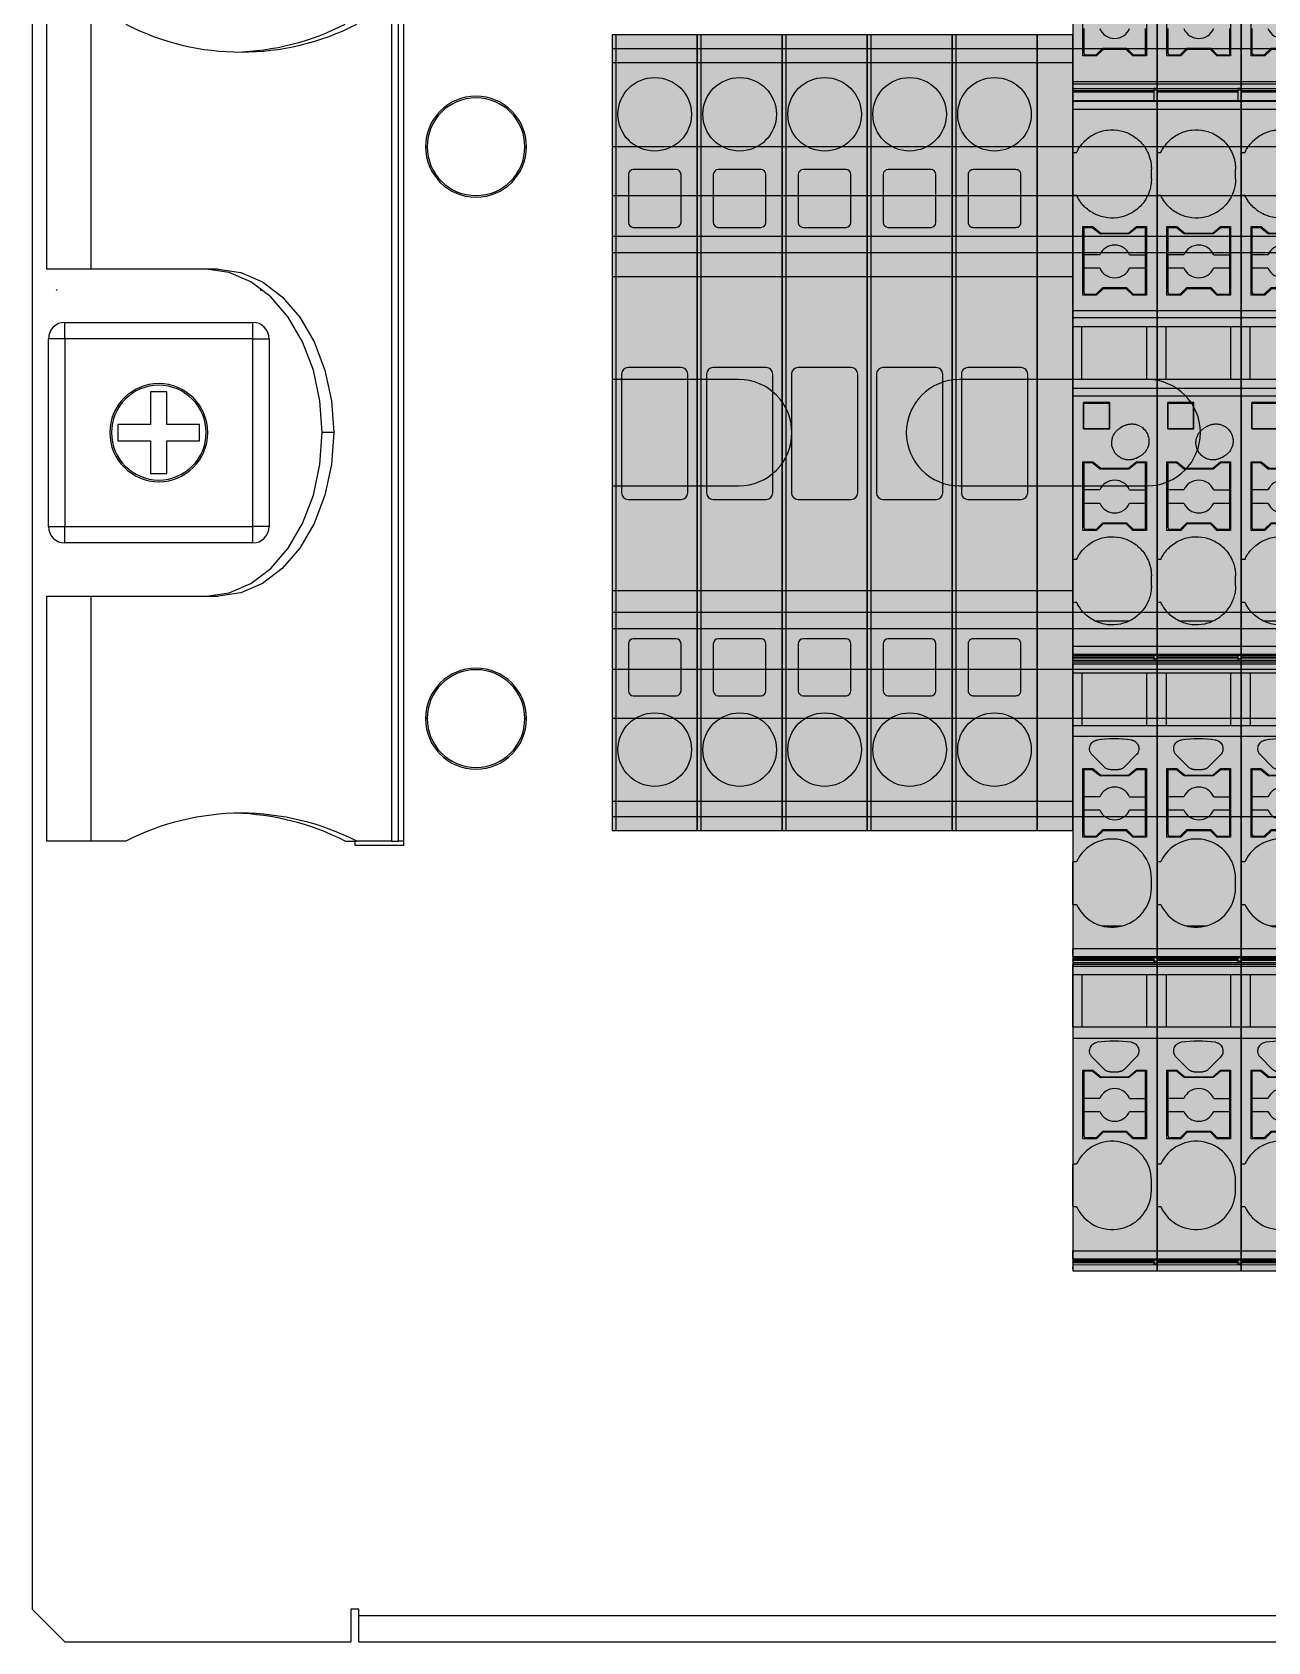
# Model space of a CAD drawing. Header units: millimetres. Extents: x -205 to 4335, y 0 to 4234.
# Drawn here: x 1441.7 to 1517.3, y 3585.5 to 3684 of the extents above; entities that cross this region are included whole.
import ezdxf

# ---------------------------------------------------------------- set-up
doc = ezdxf.new("R2010")
doc.units = ezdxf.units.MM
doc.layers.add('CP_DEVICES', color=7, linetype='Continuous')

# ---------------------------------------------------------------- blocks, each defined once
blk = doc.blocks.new('A$Ca0305565')
at = {"color": 7, "linetype": 'Continuous', "lineweight": 25}
for p, q in [((0, 146), (0, 2)), ((0.872, 99), (0.872, 84)), ((3.604, 84), (3.604, 99)), ((21.988, 99), (21.988, 49)), ((22.413, 49), (22.413, 99)), ((22.75, 48.75), (22.75, 99.25)), ((35.5, 97.5), (35.5, 50.5)), ((414.5, 97.5), (35.5, 97.5)), ((24.173, 91.5), (24.074, 91.5)), ((30.155, 91.5), (30.255, 91.5)), ((414.5, 91.5), (35.5, 91.5)), ((414.5, 86), (35.5, 86)), ((3.604, 84), (0.872, 84)), ((11.382, 84), (3.604, 84)), ((1.5, 82.758), (1.5, 82.732)), ((14, 82.758), (14, 82.732)), ((1.5, 82.732), (1.464, 82.707)), ((1.536, 82.707), (1.5, 82.732)), ((13.964, 82.707), (14, 82.732)), ((14, 82.732), (14.036, 82.707)), ((2, 79.75), (2, 80.75)), ((2, 80.75), (13.5, 80.75)), ((13.5, 79.75), (13.5, 80.75)), ((1, 68.25), (1, 79.75)), ((2, 79.75), (1, 79.75)), ((2, 79.75), (2, 68.25)), ((13.5, 79.75), (2, 79.75)), ((13.5, 79.75), (14.5, 79.75)), ((13.5, 68.25), (13.5, 79.75)), ((14.5, 79.75), (14.5, 68.25)), ((43.25, 77.25), (35.5, 77.25)), ((68.25, 77.25), (56.75, 77.25)), ((8.25, 76.5), (7.25, 76.5)), ((7.25, 76.5), (7.25, 74.5)), ((8.25, 74.5), (8.25, 76.5)), ((7.25, 74.5), (5.25, 74.5)), ((5.25, 74.5), (5.25, 73.5)), ((10.25, 74.5), (8.25, 74.5)), ((10.25, 73.5), (10.25, 74.5)), ((18.453, 74), (17.746, 74)), ((5.25, 73.5), (7.25, 73.5)), ((7.25, 73.5), (7.25, 71.5)), ((8.25, 71.5), (8.25, 73.5)), ((8.25, 73.5), (10.25, 73.5)), ((7.25, 71.5), (8.25, 71.5)), ((35.5, 70.75), (43.25, 70.75)), ((56.75, 70.75), (68.25, 70.75)), ((1, 68.25), (2, 68.25)), ((2, 67.25), (2, 68.25)), ((2, 68.25), (13.5, 68.25)), ((13.5, 67.25), (13.5, 68.25)), ((14.5, 68.25), (13.5, 68.25)), ((13.5, 67.25), (2, 67.25)), ((0.872, 64), (0.872, 49)), ((0.872, 64), (3.604, 64)), ((3.604, 49), (3.604, 64)), ((3.604, 64), (11.382, 64)), ((414.5, 62), (35.5, 62)), ((24.173, 56.5), (24.074, 56.5)), ((30.155, 56.5), (30.255, 56.5)), ((414.5, 56.5), (35.5, 56.5)), ((35.5, 50.5), (414.5, 50.5)), ((3.604, 49), (0.872, 49)), ((5.725, 49), (3.604, 49)), ((19.16, 49), (19.867, 49)), ((19.75, 49), (19.75, 48.75)), ((19.75, 48.75), (22.75, 48.75)), ((21.988, 49), (19.867, 49)), ((21.988, 49), (22.413, 49)), ((22.75, 49), (22.413, 49)), ((0, 2), (2, 0)), ((20, 2), (19.5, 2)), ((19.5, 2), (19.5, 0)), ((20, 1.6), (20, 2)), ((20, 0), (20, 1.6)), ((20, 1.6), (430, 1.6)), ((2, 0), (19.5, 0)), ((20, 0), (430, 0))]:
    blk.add_line(p, q, dxfattribs=at)
at = {"color": 8, "linetype": 'Continuous', "lineweight": 25}
for p, q in [((414.5, 88.5), (35.5, 88.5)), ((414.5, 85), (35.5, 85)), ((414.5, 63), (35.5, 63)), ((414.5, 59.5), (35.5, 59.5))]:
    blk.add_line(p, q, dxfattribs=at)
at = {"color": 7, "linetype": 'Continuous', "lineweight": 25, "flags": 128}
for points in [[(17.746, 74), (17.61, 75.951), (17.208, 77.827), (16.554, 79.556), (15.675, 81.071), (14.603, 82.315), (13.381, 83.239), (12.054, 83.808), (10.675, 84)], [(11.382, 84), (12.761, 83.808), (14.088, 83.239), (15.31, 82.315), (16.382, 81.071), (17.261, 79.556), (17.915, 77.827), (18.317, 75.951), (18.453, 74)], [(10.675, 64), (12.054, 64.192), (13.381, 64.761), (14.603, 65.685), (15.675, 66.929), (16.554, 68.444), (17.208, 70.173), (17.61, 72.049), (17.746, 74)], [(18.453, 74), (18.317, 72.049), (17.915, 70.173), (17.261, 68.444), (16.382, 66.929), (15.31, 65.685), (14.088, 64.761), (12.761, 64.192), (11.382, 64)]]:
    blk.add_lwpolyline(points, dxfattribs=at)
at = {"color": 7, "linetype": 'Continuous', "lineweight": 25}
for centre, radius, start, end in [((12.796, 112.785), 15.493, 242.84461, 297.15539), ((11.996, 113.077), 15.795, 271.61837, 296.9703), ((27.164, 91.5), 3.09, 0, 180), ((27.164, 91.5), 2.991, 0, 180), ((27.164, 91.5), 3.09, 180, 0), ((27.164, 91.5), 2.991, 180, 0), ((2, 79.75), 1, 90, 180), ((13.5, 79.75), 1, 0, 90), ((7.75, 74), 3, 0, 180), ((7.75, 74), 2.9, 0, 180), ((43.25, 74), 3.25, 0, 90), ((56.75, 74), 3.25, 90, 270), ((68.25, 74), 3.25, 0, 90), ((7.75, 74), 3, 180, 0), ((7.75, 74), 2.9, 180, 0), ((43.25, 74), 3.25, 270, 0), ((68.25, 74), 3.25, 270, 0), ((2, 68.25), 1, 180, 270), ((13.5, 68.25), 1, 270, 0), ((27.164, 56.5), 3.09, 0, 180), ((27.164, 56.5), 2.991, 0, 180), ((27.164, 56.5), 3.09, 180, 0), ((27.164, 56.5), 2.991, 180, 0), ((12.877, 34.954), 15.762, 90.2938, 116.98344), ((11.996, 34.922), 15.796, 63.03006, 88.38128), ((12.715, 34.954), 15.762, 63.01656, 89.7062)]:
    blk.add_arc(centre, radius, start, end, dxfattribs=at)
blk = doc.blocks.new('*U307')
blk.add_blockref('A$Ca0305565', (-12.005, 536.234))
blk = doc.blocks.new('VPR-2.5-GY')
at = {"true_color": 0x82817d}
blk.add_hatch(color=8, dxfattribs=at).paths.add_polyline_path([(0, -24.35), (5.2, -24.35), (5.2, 24.35), (0, 24.35)])
at = {"true_color": 0x72706d}
for points in [[(0, 22.65), (5.2, 22.65), (5.2, 24.35), (0, 24.35)], [(0, -24.35), (5.2, -24.35), (5.2, -22.55), (0, -22.55)]]:
    blk.add_hatch(color=8, dxfattribs=at).paths.add_polyline_path(points)
at = {"true_color": 0x989692}
for points in [[(0, 9.55), (5.2, 9.55), (5.2, 22.65), (0, 22.65)], [(0, -22.55), (5.2, -22.55), (5.2, -9.65), (0, -9.65)]]:
    blk.add_hatch(color=252, dxfattribs=at).paths.add_polyline_path(points)
at = {"true_color": 0x706f6c}
h = blk.add_hatch(color=8, dxfattribs=at)
edge = h.paths.add_edge_path()
edge.add_arc((2.6, 19.483), 2.25, 0, 360)
at = {"true_color": 0x4f4e4b}
h = blk.add_hatch(color=251, dxfattribs=at)
edge = h.paths.add_edge_path()
edge.add_arc((2.6, 19.168), 1.665, 0, 360)
at = {"true_color": 0x2d2d2b}
h = blk.add_hatch(color=250, dxfattribs=at)
edge = h.paths.add_edge_path()
edge.add_arc((2.6, 18.898), 0.945, 0, 360)
at = {"true_color": 0xe46f30}
for points in [[(1.288, 12.563), (3.912, 12.563, 0.41421356), (4.212, 12.863), (4.212, 15.8, 0.41421356), (3.912, 16.1), (1.288, 16.1, 0.41421356), (0.988, 15.8), (0.988, 12.863, 0.41421356)], [(1.288, -16.1), (3.912, -16.1, 0.41421356), (4.212, -15.8), (4.212, -12.917, 0.41421356), (3.912, -12.617), (1.288, -12.617, 0.41421356), (0.988, -12.917), (0.988, -15.8, 0.41421356)]]:
    blk.add_hatch(color=32, dxfattribs=at).paths.add_polyline_path(points)
at = {"true_color": 0x723718}
for points in [[(0.988, 13.65947), (4.212, 14.57909), (4.212, 15.00353), (0.988, 14.08391)], [(0.988, -15.02027), (4.212, -14.11469), (4.212, -13.69673), (0.988, -14.60231)]]:
    blk.add_hatch(color=36, dxfattribs=at).paths.add_polyline_path(points)
at = {"true_color": 0x3f3f3d}
for points in [[(2.349, 10.441), (2.851, 10.441, 0.41421356), (3.4, 10.99), (3.4, 10.992, 0.41421356), (2.851, 11.541), (2.349, 11.541, 0.41421356), (1.8, 10.992), (1.8, 10.99, 0.41421356)], [(2.349, -11.619), (2.851, -11.619, 0.41421356), (3.4, -11.07), (3.4, -11.068, 0.41421356), (2.851, -10.519), (2.349, -10.519, 0.41421356), (1.8, -11.068), (1.8, -11.07, 0.41421356)]]:
    blk.add_hatch(color=250, dxfattribs=at).paths.add_polyline_path(points)
at = {"true_color": 0x343437}
for points in [[(1.3, 6.35), (3.9, 6.35), (3.9, 8.55), (1.3, 8.55)], [(1.3, -8.65), (3.9, -8.65), (3.9, -6.45), (1.3, -6.45)]]:
    blk.add_hatch(color=250, dxfattribs=at).paths.add_polyline_path(points)
at = {"true_color": 0xa4a29d}
blk.add_hatch(color=253, dxfattribs=at).paths.add_polyline_path([(0.972, -4.082), (4.228, -4.082, 0.41421356), (4.628, -3.682), (4.628, 3.582, 0.41421356), (4.228, 3.982), (0.972, 3.982, 0.41421356), (0.572, 3.582), (0.572, -3.682, 0.41421356)])
at = {"true_color": 0x706f6c}
h = blk.add_hatch(color=8, dxfattribs=at)
edge = h.paths.add_edge_path()
edge.add_arc((2.6, -19.397), 2.25, 0, 360)
at = {"true_color": 0x4f4e4b}
h = blk.add_hatch(color=251, dxfattribs=at)
edge = h.paths.add_edge_path()
edge.add_arc((2.6, -19.082), 1.665, 0, 360)
at = {"true_color": 0x2d2d2b}
h = blk.add_hatch(color=250, dxfattribs=at)
edge = h.paths.add_edge_path()
edge.add_arc((2.6, -18.812), 0.945, 0, 360)
at = {"color": 253, "true_color": 0xaaa8a3}
blk.add_line((0.25, -24.35), (0.25, 24.35), dxfattribs=at)
at = {"color": 251, "true_color": 0x5b5a57}
for p, q in [((0, 22.65), (5.2, 22.65)), ((0, 9.55), (5.2, 9.55)), ((0, -9.65), (5.2, -9.65)), ((0, -22.55), (5.2, -22.55))]:
    blk.add_line(p, q, dxfattribs=at)
blk.add_lwpolyline([(0, -24.35), (5.2, -24.35), (5.2, 24.35), (0, 24.35)], close=True)
at = {"color": 34, "true_color": 0x8d441d}
for points in [[(1.288, 12.563), (3.912, 12.563, 0.41421356), (4.212, 12.863), (4.212, 15.8, 0.41421356), (3.912, 16.1), (1.288, 16.1, 0.41421356), (0.988, 15.8), (0.988, 12.863, 0.41421356)], [(1.288, -16.1), (3.912, -16.1, 0.41421356), (4.212, -15.8), (4.212, -12.917, 0.41421356), (3.912, -12.617), (1.288, -12.617, 0.41421356), (0.988, -12.917), (0.988, -15.8, 0.41421356)]]:
    blk.add_lwpolyline(points, format="xyb", close=True, dxfattribs=at)
at = {"color": 251, "true_color": 0x5b5a57}
blk.add_lwpolyline([(0.972, -4.082), (4.228, -4.082, 0.41421356), (4.628, -3.682), (4.628, 3.582, 0.41421356), (4.228, 3.982), (0.972, 3.982, 0.41421356), (0.572, 3.582), (0.572, -3.682, 0.41421356)], format="xyb", close=True, dxfattribs=at)
at = {"color": 251, "true_color": 0x535250}
for centre in [(2.6, 19.483), (2.6, -19.397)]:
    blk.add_circle(centre, 2.25, dxfattribs=at)
blk = doc.blocks.new('VPR-2.5-BU')
at = {"true_color": 0x22609a}
blk.add_hatch(color=144, dxfattribs=at).paths.add_polyline_path([(0, -24.35), (5.2, -24.35), (5.2, 24.35), (0, 24.35)])
at = {"true_color": 0x1e5487}
for points in [[(0, 22.65), (5.2, 22.65), (5.2, 24.35), (0, 24.35)], [(0, -24.35), (5.2, -24.35), (5.2, -22.55), (0, -22.55)]]:
    blk.add_hatch(color=146, dxfattribs=at).paths.add_polyline_path(points)
at = {"true_color": 0x2870b4}
for points in [[(0, 9.55), (5.2, 9.55), (5.2, 22.65), (0, 22.65)], [(0, -22.55), (5.2, -22.55), (5.2, -9.65), (0, -9.65)]]:
    blk.add_hatch(color=155, dxfattribs=at).paths.add_polyline_path(points)
at = {"true_color": 0x1d5285}
h = blk.add_hatch(color=146, dxfattribs=at)
edge = h.paths.add_edge_path()
edge.add_arc((2.6, 19.483), 2.25, 0, 360)
at = {"true_color": 0x143a5d}
h = blk.add_hatch(color=159, dxfattribs=at)
edge = h.paths.add_edge_path()
edge.add_arc((2.6, 19.168), 1.665, 0, 360)
at = {"true_color": 0x0c2136}
h = blk.add_hatch(color=158, dxfattribs=at)
edge = h.paths.add_edge_path()
edge.add_arc((2.6, 18.898), 0.945, 0, 360)
at = {"true_color": 0xe46f30}
for points in [[(1.288, 12.563), (3.912, 12.563, 0.41421356), (4.212, 12.863), (4.212, 15.8, 0.41421356), (3.912, 16.1), (1.288, 16.1, 0.41421356), (0.988, 15.8), (0.988, 12.863, 0.41421356)], [(1.288, -16.1), (3.912, -16.1, 0.41421356), (4.212, -15.8), (4.212, -12.917, 0.41421356), (3.912, -12.617), (1.288, -12.617, 0.41421356), (0.988, -12.917), (0.988, -15.8, 0.41421356)]]:
    blk.add_hatch(color=32, dxfattribs=at).paths.add_polyline_path(points)
at = {"true_color": 0x723718}
for points in [[(0.988, 13.65947), (4.212, 14.57909), (4.212, 15.00353), (0.988, 14.08391)], [(0.988, -15.02027), (4.212, -14.11469), (4.212, -13.69673), (0.988, -14.60231)]]:
    blk.add_hatch(color=36, dxfattribs=at).paths.add_polyline_path(points)
at = {"true_color": 0x102f4b}
for points in [[(2.349, 10.441), (2.851, 10.441, 0.41421356), (3.4, 10.99), (3.4, 10.992, 0.41421356), (2.851, 11.541), (2.349, 11.541, 0.41421356), (1.8, 10.992), (1.8, 10.99, 0.41421356)], [(2.349, -11.619), (2.851, -11.619, 0.41421356), (3.4, -11.07), (3.4, -11.068, 0.41421356), (2.851, -10.519), (2.349, -10.519, 0.41421356), (1.8, -11.068), (1.8, -11.07, 0.41421356)]]:
    blk.add_hatch(color=158, dxfattribs=at).paths.add_polyline_path(points)
at = {"true_color": 0x343437}
for points in [[(1.3, 6.35), (3.9, 6.35), (3.9, 8.55), (1.3, 8.55)], [(1.3, -8.65), (3.9, -8.65), (3.9, -6.45), (1.3, -6.45)]]:
    blk.add_hatch(color=250, dxfattribs=at).paths.add_polyline_path(points)
at = {"true_color": 0x2b78c2}
blk.add_hatch(color=152, dxfattribs=at).paths.add_polyline_path([(0.972, -4.082), (4.228, -4.082, 0.41421356), (4.628, -3.682), (4.628, 3.582, 0.41421356), (4.228, 3.982), (0.972, 3.982, 0.41421356), (0.572, 3.582), (0.572, -3.682, 0.41421356)])
at = {"true_color": 0x1d5285}
h = blk.add_hatch(color=146, dxfattribs=at)
edge = h.paths.add_edge_path()
edge.add_arc((2.6, -19.397), 2.25, 0, 360)
at = {"true_color": 0x143a5d}
h = blk.add_hatch(color=159, dxfattribs=at)
edge = h.paths.add_edge_path()
edge.add_arc((2.6, -19.082), 1.665, 0, 360)
at = {"true_color": 0x0c2136}
h = blk.add_hatch(color=158, dxfattribs=at)
edge = h.paths.add_edge_path()
edge.add_arc((2.6, -18.812), 0.945, 0, 360)
at = {"color": 152, "true_color": 0x2c7dc9}
blk.add_line((0.25, -24.35), (0.25, 24.35), dxfattribs=at)
at = {"color": 156, "true_color": 0x18436c}
for p, q in [((0, 22.65), (5.2, 22.65)), ((0, 9.55), (5.2, 9.55)), ((0, -9.65), (5.2, -9.65)), ((0, -22.55), (5.2, -22.55))]:
    blk.add_line(p, q, dxfattribs=at)
blk.add_lwpolyline([(0, -24.35), (5.2, -24.35), (5.2, 24.35), (0, 24.35)], close=True)
at = {"color": 34, "true_color": 0x8d441d}
for points in [[(1.288, 12.563), (3.912, 12.563, 0.41421356), (4.212, 12.863), (4.212, 15.8, 0.41421356), (3.912, 16.1), (1.288, 16.1, 0.41421356), (0.988, 15.8), (0.988, 12.863, 0.41421356)], [(1.288, -16.1), (3.912, -16.1, 0.41421356), (4.212, -15.8), (4.212, -12.917, 0.41421356), (3.912, -12.617), (1.288, -12.617, 0.41421356), (0.988, -12.917), (0.988, -15.8, 0.41421356)]]:
    blk.add_lwpolyline(points, format="xyb", close=True, dxfattribs=at)
at = {"color": 156, "true_color": 0x18436c}
blk.add_lwpolyline([(0.972, -4.082), (4.228, -4.082, 0.41421356), (4.628, -3.682), (4.628, 3.582, 0.41421356), (4.228, 3.982), (0.972, 3.982, 0.41421356), (0.572, 3.582), (0.572, -3.682, 0.41421356)], format="xyb", close=True, dxfattribs=at)
at = {"color": 159, "true_color": 0x163d63}
for centre in [(2.6, 19.483), (2.6, -19.397)]:
    blk.add_circle(centre, 2.25, dxfattribs=at)
blk = doc.blocks.new('VPR-2.5-PE-YG')
at = {"true_color": 0x438b60}
blk.add_hatch(color=117, dxfattribs=at).paths.add_polyline_path([(0, -24.35), (5.2, -24.35), (5.2, 24.35), (0, 24.35)])
at = {"true_color": 0x3a7954}
for points in [[(0, 22.65), (5.2, 22.65), (5.2, 24.35), (0, 24.35)], [(0, -24.35), (5.2, -24.35), (5.2, -22.55), (0, -22.55)]]:
    blk.add_hatch(color=107, dxfattribs=at).paths.add_polyline_path(points)
at = {"true_color": 0xc4c45c}
for points in [[(0, 23.397), (5.2, 23.992), (5.2, 24.162), (0, 23.567)], [(0, 22.051), (5.2, 22.088), (5.2, 22.253), (0, 22.217)], [(0, 20.887), (5.2, 19.758), (5.2, 20.155), (0, 21.284)], [(0, 19.227), (5.2, 18.377), (5.2, 18.568), (0, 19.418)], [(0, 18.502), (5.2, 18.747), (5.2, 18.9), (0, 18.655)], [(0, 17.446), (5.2, 16.867), (5.2, 17.045), (0, 17.624)], [(0, 16.595), (5.2, 16.837), (5.2, 17.073), (0, 16.831)], [(0, 15.267), (5.2, 14.09), (5.2, 14.314), (0, 15.49)], [(0, 13.49), (5.2, 13.31), (5.2, 13.681), (0, 13.861)], [(0, 11.822), (5.2, 11.745), (5.2, 12.066), (0, 12.142)], [(0, 10.01), (5.2, 9.448), (5.2, 9.988), (0, 10.549)], [(0, 8.465), (5.2, 8.646), (5.2, 8.927), (0, 8.747)], [(0, 6.634), (5.2, 7.249), (5.2, 7.737), (0, 7.123)], [(0, 5.239), (5.2, 6.181), (5.2, 6.477), (0, 5.535)], [(0, 2.905), (5.2, 2.938), (5.2, 3.48), (0, 3.448)], [(0, 1.587), (5.2, 1.076), (5.2, 1.372), (0, 1.883)], [(0, -0.338), (5.2, -0.204), (5.2, 0.201), (0, 0.066)], [(0, -1.804), (5.2, -1.588), (5.2, -1.099), (0, -1.315)], [(0, -2.85), (5.2, -3.849), (5.2, -3.677), (0, -2.677)], [(0, -4.567), (5.2, -4.36), (5.2, -3.939), (0, -4.146)], [(0, -6.108), (5.2, -5.864), (5.2, -5.502), (0, -5.746)], [(0, -7.922), (5.2, -6.903), (5.2, -6.535), (0, -7.554)], [(0, -9.475), (5.2, -9.255), (5.2, -8.843), (0, -9.062)], [(0, -10.463), (5.2, -9.754), (5.2, -9.601), (0, -10.31)], [(0, -12.206), (5.2, -11.782), (5.2, -11.525), (0, -11.949)], [(0, -13.779), (5.2, -12.953), (5.2, -12.55), (0, -13.375)], [(0, -15.598), (5.2, -14.84), (5.2, -14.295), (0, -15.053)], [(0, -16.624), (5.2, -16.612), (5.2, -16.42), (0, -16.433)], [(0, -18.096), (5.2, -16.979), (5.2, -16.559), (0, -17.676)], [(0, -20.111), (5.2, -21.082), (5.2, -20.683), (0, -19.712)], [(0, -20.955), (5.2, -20.797), (5.2, -20.509), (0, -20.667)], [(0, -22.714), (5.2, -23.589), (5.2, -23.416), (0, -22.541)], [(0, -24.011), (5.2, -24.35), (5.2, -23.907), (0, -23.569)]]:
    blk.add_hatch(color=53, dxfattribs=at).paths.add_polyline_path(points)
at = {"true_color": 0x4ea270}
for points in [[(0, 9.55), (5.2, 9.55), (5.2, 22.65), (0, 22.65)], [(0, -22.55), (5.2, -22.55), (5.2, -9.65), (0, -9.65)]]:
    blk.add_hatch(color=115, dxfattribs=at).paths.add_polyline_path(points)
at = {"true_color": 0x397752}
h = blk.add_hatch(color=107, dxfattribs=at)
edge = h.paths.add_edge_path()
edge.add_arc((2.6, 19.483), 2.25, 0, 360)
at = {"true_color": 0x28543a}
h = blk.add_hatch(color=119, dxfattribs=at)
edge = h.paths.add_edge_path()
edge.add_arc((2.6, 19.168), 1.665, 0, 360)
at = {"true_color": 0x173021}
h = blk.add_hatch(color=99, dxfattribs=at)
edge = h.paths.add_edge_path()
edge.add_arc((2.6, 18.898), 0.945, 0, 360)
at = {"true_color": 0xe46f30}
for points in [[(1.288, 12.563), (3.912, 12.563, 0.414214), (4.212, 12.863), (4.212, 15.8, 0.414214), (3.912, 16.1), (1.288, 16.1, 0.414214), (0.988, 15.8), (0.988, 12.863, 0.414214)], [(1.288, -16.1), (3.912, -16.1, 0.414214), (4.212, -15.8), (4.212, -12.917, 0.414214), (3.912, -12.617), (1.288, -12.617, 0.414214), (0.988, -12.917), (0.988, -15.8, 0.414214)]]:
    blk.add_hatch(color=32, dxfattribs=at).paths.add_polyline_path(points)
at = {"true_color": 0x723718}
for points in [[(0.988, 13.659), (4.212, 14.579), (4.212, 15.004), (0.988, 14.084)], [(0.988, -15.02), (4.212, -14.115), (4.212, -13.697), (0.988, -14.602)]]:
    blk.add_hatch(color=36, dxfattribs=at).paths.add_polyline_path(points)
at = {"true_color": 0x20442f}
for points in [[(2.349, 10.441), (2.851, 10.441, 0.414214), (3.4, 10.99), (3.4, 10.992, 0.414214), (2.851, 11.541), (2.349, 11.541, 0.414214), (1.8, 10.992), (1.8, 10.99, 0.414214)], [(2.349, -11.619), (2.851, -11.619, 0.414214), (3.4, -11.07), (3.4, -11.068, 0.414214), (2.851, -10.519), (2.349, -10.519, 0.414214), (1.8, -11.068), (1.8, -11.07, 0.414214)]]:
    blk.add_hatch(color=109, dxfattribs=at).paths.add_polyline_path(points)
at = {"true_color": 0x343437}
for points in [[(1.3, 6.35), (3.9, 6.35), (3.9, 8.55), (1.3, 8.55)], [(1.3, -8.65), (3.9, -8.65), (3.9, -6.45), (1.3, -6.45)]]:
    blk.add_hatch(color=250, dxfattribs=at).paths.add_polyline_path(points)
at = {"true_color": 0x4a996a}
blk.add_hatch(color=115, dxfattribs=at).paths.add_polyline_path([(0.972, -4.082), (4.228, -4.082, 0.414214), (4.628, -3.682), (4.628, 3.582, 0.414214), (4.228, 3.982), (0.972, 3.982, 0.414214), (0.572, 3.582), (0.572, -3.682, 0.414214)])
at = {"true_color": 0x397752}
h = blk.add_hatch(color=107, dxfattribs=at)
edge = h.paths.add_edge_path()
edge.add_arc((2.6, -19.397), 2.25, 0, 360)
at = {"true_color": 0x28543a}
h = blk.add_hatch(color=119, dxfattribs=at)
edge = h.paths.add_edge_path()
edge.add_arc((2.6, -19.082), 1.665, 0, 360)
at = {"true_color": 0x173021}
h = blk.add_hatch(color=99, dxfattribs=at)
edge = h.paths.add_edge_path()
edge.add_arc((2.6, -18.812), 0.945, 0, 360)
at = {"color": 103, "true_color": 0x57b57d}
blk.add_line((0.25, -24.35), (0.25, 24.35), dxfattribs=at)
at = {"color": 129, "true_color": 0x2e6143}
for p, q in [((0, 22.65), (5.2, 22.65)), ((0, 9.55), (5.2, 9.55)), ((0, -9.65), (5.2, -9.65)), ((0, -22.55), (5.2, -22.55))]:
    blk.add_line(p, q, dxfattribs=at)
blk.add_lwpolyline([(0, -24.35), (5.2, -24.35), (5.2, 24.35), (0, 24.35)], close=True)
at = {"color": 34, "true_color": 0x8d441d}
for points in [[(1.288, 12.563), (3.912, 12.563, 0.414214), (4.212, 12.863), (4.212, 15.8, 0.414214), (3.912, 16.1), (1.288, 16.1, 0.414214), (0.988, 15.8), (0.988, 12.863, 0.414214)], [(1.288, -16.1), (3.912, -16.1, 0.414214), (4.212, -15.8), (4.212, -12.917, 0.414214), (3.912, -12.617), (1.288, -12.617, 0.414214), (0.988, -12.917), (0.988, -15.8, 0.414214)]]:
    blk.add_lwpolyline(points, format="xyb", close=True, dxfattribs=at)
at = {"color": 129, "true_color": 0x2e6143}
blk.add_lwpolyline([(0.972, -4.082), (4.228, -4.082, 0.414214), (4.628, -3.682), (4.628, 3.582, 0.414214), (4.228, 3.982), (0.972, 3.982, 0.414214), (0.572, 3.582), (0.572, -3.682, 0.414214)], format="xyb", close=True, dxfattribs=at)
at = {"color": 119, "true_color": 0x2a593d}
for centre in [(2.6, 19.483), (2.6, -19.397)]:
    blk.add_circle(centre, 2.25, dxfattribs=at)
blk = doc.blocks.new('D-VPR-2.5')
at = {"true_color": 0xaba7a1}
blk.add_hatch(color=253, dxfattribs=at).paths.add_polyline_path([(0, -24.35), (2.2, -24.35), (2.2, 24.35), (0, 24.35)])
at = {"true_color": 0xb5b1aa}
for points in [[(0, 9.55), (2.2, 9.55), (2.2, 22.65), (0, 22.65)], [(0, -22.55), (2.2, -22.55), (2.2, -9.65), (0, -9.65)]]:
    blk.add_hatch(color=253, dxfattribs=at).paths.add_polyline_path(points)
at = {"color": 8, "true_color": 0x777470}
for p, q in [((0, 22.65), (2.2, 22.65)), ((0, 9.55), (2.2, 9.55)), ((0, -9.65), (2.2, -9.65)), ((0, -22.55), (2.2, -22.55))]:
    blk.add_line(p, q, dxfattribs=at)
blk.add_lwpolyline([(0, -24.35), (2.2, -24.35), (2.2, 24.35), (0, 24.35)], close=True)
blk = doc.blocks.new('VPR-2.5-3L-GY')
at = {"true_color": 0xc7c8ca}
h = blk.add_hatch(color=9, dxfattribs=at)
h.dxf.hatch_style = 1
h.paths.add_polyline_path([(5.15, 51.291), (0, 51.291), (0, -51.291), (5.15, -51.291)])
at = {"true_color": 0xcd6928}
h = blk.add_hatch(color=32, dxfattribs=at)
h.dxf.hatch_style = 1
h.paths.add_polyline_path([(4.502, 27.257), (3.881, 27.257), (3.402, 26.857), (1.702, 26.857), (1.214, 27.257), (0.602, 27.257), (0.602, 23.057), (1.443, 23.057), (1.843, 23.457), (3.26, 23.457), (3.66, 23.057), (4.502, 23.057)])
h = blk.add_hatch(color=32, dxfattribs=at)
h.dxf.hatch_style = 1
h.paths.add_polyline_path([(4.502, 12.608), (3.881, 12.608), (3.402, 12.208), (1.702, 12.208), (1.214, 12.608), (0.602, 12.608), (0.602, 8.408), (1.443, 8.408), (1.843, 8.808), (3.26, 8.808), (3.66, 8.408), (4.502, 8.408)])
h = blk.add_hatch(color=32, dxfattribs=at)
h.dxf.hatch_style = 1
h.paths.add_polyline_path([(4.502, -1.779), (3.881, -1.779), (3.402, -2.179), (1.702, -2.179), (1.214, -1.779), (0.602, -1.779), (0.602, -5.979), (1.443, -5.979), (1.843, -5.579), (3.26, -5.579), (3.66, -5.979), (4.502, -5.979)])
h = blk.add_hatch(color=32, dxfattribs=at)
h.dxf.hatch_style = 1
h.paths.add_polyline_path([(4.502, -20.561), (3.881, -20.561), (3.402, -20.961), (1.702, -20.961), (1.214, -20.561), (0.602, -20.561), (0.602, -24.761), (1.443, -24.761), (1.843, -24.361), (3.26, -24.361), (3.66, -24.761), (4.502, -24.761)])
h = blk.add_hatch(color=32, dxfattribs=at)
h.dxf.hatch_style = 1
h.paths.add_polyline_path([(4.502, -39.014), (3.881, -39.014), (3.402, -39.414), (1.702, -39.414), (1.214, -39.014), (0.602, -39.014), (0.602, -43.214), (1.443, -43.214), (1.843, -42.814), (3.26, -42.814), (3.66, -43.214), (4.502, -43.214)])
at = {"color": 7, "linetype": 'Continuous', "lineweight": 25}
for p, q in [((5.15, 34.918), (5.15, 21.483)), ((0, 29.483), (0, 21.483)), ((0.677, 23.207), (0.677, 24.727)), ((4.427, 24.727), (4.427, 23.107)), ((1.36, 23.107), (0.777, 23.107)), ((1.802, 23.507), (1.431, 23.136)), ((3.302, 23.507), (1.802, 23.507)), ((3.702, 23.107), (3.302, 23.507)), ((4.427, 23.107), (3.702, 23.107)), ((0, 21.483), (5.15, 21.483)), ((0, 21.352), (5.15, 21.352)), ((0, 21.352), (0, 21.067)), ((0, 21.067), (4.95, 21.062)), ((0, 20.933), (4.95, 20.933)), ((0, 20.933), (0, 20.93)), ((0, 20.93), (4.95, 20.93)), ((4.95, 20.848), (0, 20.848)), ((0, 20.848), (0, 20.416)), ((5.15, 21.062), (4.95, 21.062)), ((5.15, 20.958), (4.95, 20.958)), ((4.95, 20.958), (4.95, 20.301)), ((5.15, 21.128), (5.15, 21.352)), ((5.15, 21.128), (5.15, 21.062)), ((5.15, 20.958), (5.15, 20.357)), ((5.15, 20.301), (0, 20.301)), ((5.15, 20.298), (0, 20.298)), ((5.15, 20.26), (0, 20.26)), ((5.15, 19.768), (0, 19.768)), ((0, 19.768), (0, 17.133)), ((5.15, 19.768), (5.15, 7.484)), ((0.218, 17.133), (0, 17.133)), ((0, 14.533), (0, 17.133)), ((4.8, 15.533), (4.8, 16.133)), ((0, 14.533), (0, 7.484)), ((0, 14.533), (0.218, 14.533)), ((0.677, 10.878), (0.677, 12.558)), ((0.677, 12.558), (1.177, 12.558)), ((1.177, 12.558), (1.677, 12.158)), ((3.427, 12.158), (1.677, 12.158)), ((3.927, 12.558), (3.427, 12.158)), ((3.927, 12.558), (4.427, 12.558)), ((4.427, 12.558), (4.427, 10.878)), ((1.635, 10.878), (0.677, 10.878)), ((0.677, 10.078), (0.677, 10.878)), ((3.468, 10.878), (4.427, 10.878)), ((4.427, 10.878), (4.427, 10.078)), ((0.677, 8.558), (0.677, 10.078)), ((0.677, 10.078), (1.635, 10.078)), ((3.468, 10.078), (4.427, 10.078)), ((4.427, 10.078), (4.427, 8.458)), ((1.36, 8.458), (0.777, 8.458)), ((1.802, 8.858), (1.431, 8.487)), ((3.302, 8.858), (1.802, 8.858)), ((3.702, 8.458), (3.302, 8.858)), ((4.427, 8.458), (3.702, 8.458)), ((0, 7.484), (5.15, 7.484)), ((5.15, 7.024), (0, 7.024)), ((0, 6.483), (0, 7.024)), ((5.15, 6.483), (5.15, 7.024)), ((5.15, 6.483), (0, 6.483)), ((0, 3.283), (0, 6.483)), ((0.55, 3.283), (0.55, 6.483)), ((4.5, 6.483), (4.5, 3.283)), ((5.15, 6.483), (5.15, 3.283)), ((0, 3.283), (5.15, 3.283)), ((0, 2.694), (0, 3.283)), ((5.15, 2.694), (5.15, 3.283)), ((5.15, 2.694), (0, 2.694)), ((5.15, 2.234), (0, 2.234)), ((0, 2.234), (0, -7.767)), ((5.15, 2.234), (5.15, -13.066)), ((2.253, 1.836), (0.647, 1.836)), ((0.647, 0.231), (0.647, 1.836)), ((0.672, 1.811), (0.647, 1.836)), ((0.672, 1.811), (2.228, 1.811)), ((0.672, 0.256), (0.672, 1.811)), ((2.228, 1.811), (2.253, 1.836)), ((2.228, 0.256), (2.228, 1.811)), ((2.253, 0.231), (2.253, 1.836)), ((0.647, 0.231), (0.672, 0.256)), ((0.647, 0.231), (2.253, 0.231)), ((0.672, 0.256), (2.228, 0.256)), ((2.253, 0.231), (2.228, 0.256)), ((3.075, 0.393), (2.902, 0.293)), ((0.677, -3.509), (0.677, -1.829)), ((0.677, -1.829), (1.177, -1.829)), ((1.177, -1.829), (1.677, -2.229)), ((3.927, -1.829), (3.427, -2.229)), ((3.927, -1.829), (4.427, -1.829)), ((3.952, -1.526), (4.125, -1.426)), ((4.427, -1.829), (4.427, -3.509)), ((3.427, -2.229), (1.677, -2.229)), ((1.635, -3.509), (0.677, -3.509)), ((0.677, -4.309), (0.677, -3.509)), ((3.468, -3.509), (4.427, -3.509)), ((4.427, -3.509), (4.427, -4.309)), ((0.677, -5.829), (0.677, -4.309)), ((0.677, -4.309), (1.635, -4.309)), ((3.468, -4.309), (4.427, -4.309)), ((4.427, -4.309), (4.427, -5.929)), ((1.802, -5.529), (1.431, -5.9)), ((3.302, -5.529), (1.802, -5.529)), ((3.702, -5.929), (3.302, -5.529)), ((1.36, -5.929), (0.777, -5.929)), ((4.427, -5.929), (3.702, -5.929)), ((0.218, -7.767), (0, -7.767)), ((0, -10.367), (0, -7.767)), ((4.8, -9.367), (4.8, -8.767)), ((0, -10.367), (0.218, -10.367)), ((0, -10.367), (0, -13.066)), ((1.323, -11.511), (3.407, -11.511)), ((0, -13.066), (5.15, -13.066)), ((0, -13.563), (5.15, -13.563)), ((0, -13.592), (5.15, -13.592)), ((0, -13.613), (5.15, -13.613)), ((0, -13.71), (4.95, -13.71)), ((4.95, -13.613), (4.95, -13.836)), ((5.15, -13.671), (5.15, -13.836)), ((4.95, -13.798), (0, -13.798)), ((0, -13.798), (0, -13.804)), ((4.95, -13.804), (0, -13.804)), ((4.95, -13.938), (0, -13.943)), ((0, -13.943), (0, -14.048)), ((5.15, -14.048), (0, -14.048)), ((5.15, -14.167), (0, -14.167)), ((0, -14.717), (0, -14.167)), ((5.15, -14.717), (0, -14.717)), ((0, -17.917), (0, -14.717)), ((0.55, -14.717), (0.55, -17.917)), ((4.5, -14.717), (4.5, -17.917)), ((5.15, -13.836), (4.95, -13.836)), ((5.15, -13.938), (4.95, -13.938)), ((5.15, -13.938), (5.15, -14.003)), ((5.15, -14.048), (5.15, -14.003)), ((5.15, -14.717), (5.15, -14.167)), ((5.15, -14.717), (5.15, -17.917)), ((0, -17.917), (5.15, -17.917)), ((0, -18.585), (0, -17.917)), ((5.15, -18.585), (0, -18.585)), ((0, -18.585), (0, -26.267)), ((5.15, -18.585), (5.15, -17.917)), ((5.15, -18.585), (5.15, -31.566)), ((0.677, -22.291), (0.677, -20.611)), ((0.677, -20.611), (1.177, -20.611)), ((1.176, -19.726), (1.92, -20.47)), ((1.177, -20.611), (1.677, -21.011)), ((2.273, -20.617), (2.777, -20.617)), ((3.13, -20.47), (3.874, -19.726)), ((3.927, -20.611), (3.427, -21.011)), ((3.927, -20.611), (4.427, -20.611)), ((4.427, -20.611), (4.427, -22.291)), ((3.427, -21.011), (1.677, -21.011)), ((1.635, -22.291), (0.677, -22.291)), ((0.677, -23.091), (0.677, -22.291)), ((3.468, -22.291), (4.427, -22.291)), ((4.427, -22.291), (4.427, -23.091)), ((0.677, -24.611), (0.677, -23.091)), ((0.677, -23.091), (1.635, -23.091)), ((3.468, -23.091), (4.427, -23.091)), ((4.427, -23.091), (4.427, -24.711)), ((1.802, -24.311), (1.431, -24.682)), ((3.302, -24.311), (1.802, -24.311)), ((3.702, -24.711), (3.302, -24.311)), ((1.36, -24.711), (0.777, -24.711)), ((4.427, -24.711), (3.702, -24.711)), ((0.218, -26.267), (0, -26.267)), ((0, -28.867), (0, -26.267)), ((4.8, -27.867), (4.8, -27.267)), ((0, -28.867), (0.218, -28.867)), ((0, -28.867), (0, -31.566)), ((1.786, -30.187), (3.014, -30.187)), ((0, -31.566), (5.15, -31.566)), ((0, -32.063), (5.15, -32.063)), ((0, -32.113), (5.15, -32.113)), ((0, -32.21), (4.95, -32.21)), ((4.95, -32.298), (0, -32.298)), ((0, -32.298), (0, -32.304)), ((4.95, -32.304), (0, -32.304)), ((4.95, -32.438), (0, -32.443)), ((0, -32.443), (0, -32.548)), ((4.95, -32.113), (4.95, -32.336)), ((5.15, -32.336), (4.95, -32.336)), ((4.95, -32.336), (4.95, -32.438)), ((5.15, -32.438), (4.95, -32.438)), ((5.15, -32.171), (5.15, -32.336)), ((5.15, -32.336), (5.15, -32.438)), ((5.15, -32.438), (5.15, -32.503)), ((5.15, -32.548), (5.15, -32.503)), ((5.15, -32.548), (0, -32.548)), ((5.15, -32.667), (0, -32.667)), ((0, -33.185), (0, -32.667)), ((5.15, -33.185), (0, -33.185)), ((0, -36.385), (0, -33.185)), ((0.55, -33.185), (0.55, -36.385)), ((4.5, -33.185), (4.5, -36.385)), ((5.15, -33.185), (5.15, -32.667)), ((5.15, -33.185), (5.15, -36.385)), ((5.15, -36.385), (0, -36.385)), ((0, -36.385), (0, -37.085)), ((5.15, -36.385), (5.15, -37.085)), ((5.15, -37.085), (0, -37.085)), ((0, -37.085), (0, -44.767)), ((5.15, -37.085), (5.15, -50.066)), ((1.176, -38.226), (1.92, -38.97)), ((3.13, -38.97), (3.874, -38.226)), ((0.677, -40.744), (0.677, -39.064)), ((0.677, -39.064), (1.177, -39.064)), ((1.177, -39.064), (1.677, -39.464)), ((2.273, -39.117), (2.777, -39.117)), ((3.927, -39.064), (3.427, -39.464)), ((3.927, -39.064), (4.427, -39.064)), ((4.427, -39.064), (4.427, -40.744)), ((3.427, -39.464), (1.677, -39.464)), ((1.635, -40.744), (0.677, -40.744)), ((0.677, -41.544), (0.677, -40.744)), ((3.468, -40.744), (4.427, -40.744)), ((4.427, -40.744), (4.427, -41.544)), ((0.677, -43.064), (0.677, -41.544)), ((0.677, -41.544), (1.635, -41.544)), ((3.468, -41.544), (4.427, -41.544)), ((4.427, -41.544), (4.427, -43.164)), ((1.36, -43.164), (0.777, -43.164)), ((1.802, -42.764), (1.431, -43.135)), ((3.302, -42.764), (1.802, -42.764)), ((3.702, -43.164), (3.302, -42.764)), ((4.427, -43.164), (3.702, -43.164)), ((0.218, -44.767), (0, -44.767)), ((0, -47.367), (0, -44.767)), ((4.8, -46.367), (4.8, -45.767)), ((0, -47.367), (0.218, -47.367)), ((0, -47.367), (0, -50.066)), ((0, -50.066), (5.15, -50.066)), ((0, -50.563), (5.15, -50.563)), ((0, -50.613), (5.15, -50.613)), ((0, -50.71), (4.95, -50.71)), ((4.95, -50.798), (0, -50.798)), ((0, -50.798), (0, -50.804)), ((4.95, -50.804), (0, -50.804)), ((4.95, -50.938), (0, -50.943)), ((0, -50.943), (0, -51.048)), ((4.95, -50.613), (4.95, -50.836)), ((5.15, -50.836), (4.95, -50.836)), ((5.15, -50.938), (4.95, -50.938)), ((5.15, -50.671), (5.15, -50.836)), ((5.15, -50.836), (5.15, -50.938)), ((5.15, -50.938), (5.15, -51.003)), ((5.15, -51.048), (5.15, -51.003)), ((0, -51.291), (5.15, -51.291))]:
    blk.add_line(p, q, dxfattribs=at)
blk.add_lwpolyline([(5.15, -51.291), (5.15, 51.291), (0, 51.291), (0, -51.291), (5.15, -51.291)])
for points in [[(0.602, 23.057), (0.602, 27.257), (1.214, 27.257), (1.702, 26.857), (3.402, 26.857), (3.881, 27.257), (4.502, 27.257), (4.502, 23.057), (3.66, 23.057), (3.26, 23.457), (1.843, 23.457), (1.443, 23.057)], [(0.602, 8.408), (0.602, 12.608), (1.214, 12.608), (1.702, 12.208), (3.402, 12.208), (3.881, 12.608), (4.502, 12.608), (4.502, 8.408), (3.66, 8.408), (3.26, 8.808), (1.843, 8.808), (1.443, 8.408)], [(0.602, -5.979), (0.602, -1.779), (1.214, -1.779), (1.702, -2.179), (3.402, -2.179), (3.881, -1.779), (4.502, -1.779), (4.502, -5.979), (3.66, -5.979), (3.26, -5.579), (1.843, -5.579), (1.443, -5.979)], [(0.602, -24.761), (0.602, -20.561), (1.214, -20.561), (1.702, -20.961), (3.402, -20.961), (3.881, -20.561), (4.502, -20.561), (4.502, -24.761), (3.66, -24.761), (3.26, -24.361), (1.843, -24.361), (1.443, -24.761)], [(0.602, -43.214), (0.602, -39.014), (1.214, -39.014), (1.702, -39.414), (3.402, -39.414), (3.881, -39.014), (4.502, -39.014), (4.502, -43.214), (3.66, -43.214), (3.26, -42.814), (1.843, -42.814), (1.443, -43.214)]]:
    blk.add_lwpolyline(points, close=True, dxfattribs=at)
for centre, radius, start, end in [((2.552, 25.127), 1, 203.57818, 336.42182), ((0.777, 23.207), 0.1, 180, 270), ((1.36, 23.207), 0.1, 270, 315), ((2.552, 10.478), 1, 23.57818, 156.42182), ((2.552, 10.478), 1, 203.57818, 336.42182), ((0.777, 8.558), 0.1, 180, 270), ((1.36, 8.558), 0.1, 270, 315), ((2.552, -3.909), 1, 23.57818, 156.42182), ((2.552, -3.909), 1, 203.57818, 336.42182), ((0.777, -5.829), 0.1, 180, 270), ((1.36, -5.829), 0.1, 270, 315), ((2.525, -25.841), 7.108, 81.52418, 98.47582), ((2.552, -22.691), 1, 23.57818, 156.42182), ((2.552, -22.691), 1, 203.57818, 336.42182), ((0.777, -24.611), 0.1, 180, 270), ((2.4, -27.267), 2.4, 0, 155.37568), ((1.36, -24.611), 0.1, 270, 315), ((2.4, -27.867), 2.4, 204.62432, 0), ((2.525, -44.341), 7.108, 81.52418, 98.47582), ((2.552, -41.144), 1, 23.57818, 156.42182), ((2.552, -41.144), 1, 203.57818, 336.42182), ((0.777, -43.064), 0.1, 180, 270), ((1.36, -43.064), 0.1, 270, 315), ((2.4, -45.767), 2.4, 0, 155.37568), ((2.4, -46.367), 2.4, 204.62432, 0)]:
    blk.add_arc(centre, radius, start, end, dxfattribs=at)
for points, knots in [([(0, 21.352), (0, 21.364), (0, 21.389), (0, 21.422), (0, 21.453), (0, 21.478), (0, 21.482), (0, 21.483)], [0, 0, 0, 0, 0.167329, 0.331784, 0.500465, 0.749473, 1, 1, 1, 1]), ([(0, 21.067), (0, 21.038), (0, 21.005), (0, 20.953), (0, 20.936), (0, 20.933)], [0, 0, 0, 0, 0.5, 0.5, 1, 1, 1, 1]), ([(0, 20.904), (0, 20.911), (0, 20.924), (0, 20.928), (0, 20.93)], [0, 0, 0, 0, 0.497129, 1, 1, 1, 1]), ([(5.15, 21.352), (5.15, 21.39), (5.15, 21.424), (5.15, 21.471), (5.15, 21.483), (5.15, 21.483)], [0, 0, 0, 0, 0.5, 0.5, 1, 1, 1, 1]), ([(5.15, 21.062), (5.15, 21.053), (5.15, 21.045), (5.15, 21.036), (5.15, 21.027), (5.15, 21.018), (5.15, 21.009), (5.15, 20.992), (5.15, 20.975), (5.15, 20.958)], [0, 0, 0, 0, 0.0000268555, 0.0000268555, 0.0000268555, 0.000053711, 0.000053711, 0.000053711, 0.0001048413, 0.0001048413, 0.0001048413, 0.0001048413]), ([(0, 19.768), (0, 19.792), (0, 19.838), (0, 19.906), (0, 19.971), (0, 20.033), (0, 20.095), (0, 20.155), (0, 20.204), (0, 20.242), (0, 20.254), (0, 20.26)], [0, 0, 0, 0, 0.101572, 0.200381, 0.298422, 0.397735, 0.500284, 0.627642, 0.757961, 0.878261, 1, 1, 1, 1]), ([(5.15, 19.768), (5.15, 19.884), (5.15, 20), (5.15, 20.178), (5.15, 20.24), (5.15, 20.26)], [0, 0, 0, 0, 0.5, 0.5, 1, 1, 1, 1]), ([(0.218, 17.133), (0.241, 17.181), (0.287, 17.276), (0.367, 17.412), (0.455, 17.543), (0.552, 17.667), (0.714, 17.85), (0.964, 18.072), (1.322, 18.291), (1.713, 18.446), (2.246, 18.554), (2.921, 18.521), (3.549, 18.27), (3.988, 17.95), (4.278, 17.646), (4.513, 17.298), (4.662, 16.96), (4.747, 16.657), (4.792, 16.397), (4.797, 16.221), (4.8, 16.133)], [0, 0, 0, 0, 0.024394, 0.048636, 0.072831, 0.097085, 0.121504, 0.185849, 0.250275, 0.31462, 0.379045, 0.500019, 0.620993, 0.685337, 0.749763, 0.814108, 0.878533, 0.919087, 0.959411, 1, 1, 1, 1]), ([(4.8, 15.533), (4.799, 15.481), (4.797, 15.375), (4.781, 15.218), (4.755, 15.063), (4.719, 14.909), (4.648, 14.675), (4.513, 14.369), (4.279, 14.021), (3.988, 13.717), (3.549, 13.397), (2.921, 13.146), (2.246, 13.112), (1.714, 13.22), (1.323, 13.375), (0.964, 13.595), (0.688, 13.84), (0.484, 14.08), (0.335, 14.298), (0.257, 14.455), (0.218, 14.533)], [0, 0, 0, 0, 0.0243942, 0.0486358, 0.0728305, 0.0970848, 0.1215043, 0.1858492, 0.2502747, 0.3146196, 0.3790451, 0.5000188, 0.6209926, 0.6853375, 0.749763, 0.8141079, 0.8785334, 0.9190869, 0.9594114, 1, 1, 1, 1]), ([(0, 7.024), (0, 7.034), (0, 7.055), (0, 7.098), (0, 7.148), (0, 7.226), (0, 7.337), (0, 7.435), (0, 7.484)], [0, 0, 0, 0, 0.1259506, 0.2495429, 0.37352, 0.5005997, 0.7495449, 1, 1, 1, 1]), ([(5.15, 7.024), (5.15, 7.062), (5.15, 7.127), (5.15, 7.289), (5.15, 7.387), (5.15, 7.484)], [0, 0, 0, 0, 0.5, 0.5, 1, 1, 1, 1]), ([(0, 2.234), (0, 2.258), (0, 2.307), (0, 2.378), (0, 2.447), (0, 2.531), (0, 2.627), (0, 2.672), (0, 2.694)], [0, 0, 0, 0, 0.125951, 0.249543, 0.37352, 0.5006, 0.749545, 1, 1, 1, 1]), ([(5.15, 2.234), (5.15, 2.326), (5.15, 2.426), (5.15, 2.594), (5.15, 2.658), (5.15, 2.694)], [0, 0, 0, 0, 0.5, 0.5, 1, 1, 1, 1]), ([(3.952, -1.526), (3.923, -1.542), (3.865, -1.573), (3.773, -1.61), (3.678, -1.638), (3.543, -1.664), (3.366, -1.673), (3.153, -1.638), (2.952, -1.561), (2.72, -1.413), (2.495, -1.154), (2.384, -0.831), (2.371, -0.556), (2.406, -0.343), (2.482, -0.141), (2.596, 0.035), (2.736, 0.185), (2.846, 0.257), (2.902, 0.293)], [0, 0, 0, 0, 0.030168, 0.060086, 0.090023, 0.12025, 0.185229, 0.25037, 0.315349, 0.38049, 0.500065, 0.619641, 0.684619, 0.749761, 0.814739, 0.87988, 0.9399, 1, 1, 1, 1]), ([(3.075, 0.393), (3.104, 0.409), (3.162, 0.44), (3.254, 0.477), (3.349, 0.505), (3.484, 0.531), (3.661, 0.539), (3.873, 0.505), (4.075, 0.428), (4.307, 0.28), (4.531, 0.021), (4.643, -0.302), (4.656, -0.577), (4.621, -0.79), (4.545, -0.992), (4.431, -1.168), (4.291, -1.318), (4.18, -1.39), (4.125, -1.426)], [0, 0, 0, 0, 0.030168, 0.060086, 0.090023, 0.12025, 0.185229, 0.25037, 0.315349, 0.38049, 0.500065, 0.619641, 0.684619, 0.749761, 0.814739, 0.87988, 0.9399, 1, 1, 1, 1]), ([(0.218, -7.767), (0.241, -7.719), (0.287, -7.624), (0.367, -7.488), (0.455, -7.357), (0.552, -7.233), (0.714, -7.05), (0.964, -6.828), (1.322, -6.609), (1.713, -6.454), (2.246, -6.346), (2.921, -6.379), (3.549, -6.63), (3.988, -6.95), (4.278, -7.254), (4.513, -7.602), (4.662, -7.94), (4.747, -8.243), (4.792, -8.503), (4.797, -8.679), (4.8, -8.767)], [0, 0, 0, 0, 0.024394, 0.048636, 0.072831, 0.097085, 0.121504, 0.185849, 0.250275, 0.31462, 0.379045, 0.500019, 0.620993, 0.685337, 0.749763, 0.814108, 0.878533, 0.919087, 0.959411, 1, 1, 1, 1]), ([(4.8, -9.367), (4.799, -9.419), (4.797, -9.525), (4.781, -9.682), (4.755, -9.837), (4.719, -9.991), (4.648, -10.225), (4.513, -10.531), (4.279, -10.879), (3.988, -11.183), (3.549, -11.503), (2.921, -11.754), (2.246, -11.788), (1.714, -11.68), (1.323, -11.525), (0.964, -11.305), (0.688, -11.06), (0.484, -10.82), (0.335, -10.602), (0.257, -10.445), (0.218, -10.367)], [0, 0, 0, 0, 0.024394, 0.048636, 0.072831, 0.097085, 0.121504, 0.185849, 0.250275, 0.31462, 0.379045, 0.500019, 0.620993, 0.685337, 0.749763, 0.814108, 0.878533, 0.919087, 0.959411, 1, 1, 1, 1]), ([(0, -13.563), (0, -13.56), (0, -13.555), (0, -13.538), (0, -13.511), (0, -13.467), (0, -13.403), (0, -13.326), (0, -13.242), (0, -13.154), (0, -13.095), (0, -13.066)], [0, 0, 0, 0, 0.080013, 0.160125, 0.241444, 0.369265, 0.500061, 0.627884, 0.758681, 0.878619, 1, 1, 1, 1]), ([(0, -13.798), (0, -13.796), (0, -13.79), (0, -13.776), (0, -13.768)], [0, 0, 0, 0, 0.497071, 1, 1, 1, 1]), ([(5.15, -13.563), (5.15, -13.55), (5.15, -13.491), (5.15, -13.309), (5.15, -13.188), (5.15, -13.066)], [0, 0, 0, 0, 0.5, 0.5, 1, 1, 1, 1]), ([(0, -13.804), (0, -13.809), (0, -13.828), (0, -13.882), (0, -13.916), (0, -13.943)], [0, 0, 0, 0, 0.5, 0.5, 1, 1, 1, 1]), ([(1.176, -19.726), (1.158, -19.707), (1.125, -19.671), (1.084, -19.608), (1.053, -19.541), (1.023, -19.446), (1.01, -19.321), (1.038, -19.174), (1.104, -19.038), (1.205, -18.927), (1.332, -18.844), (1.429, -18.822), (1.477, -18.811)], [0, 0, 0, 0, 0.063139, 0.125111, 0.187139, 0.250441, 0.375146, 0.500291, 0.624996, 0.750141, 0.874961, 1, 1, 1, 1]), ([(3.573, -18.811), (3.597, -18.816), (3.646, -18.825), (3.716, -18.851), (3.781, -18.886), (3.861, -18.945), (3.946, -19.038), (4.011, -19.173), (4.04, -19.321), (4.024, -19.47), (3.972, -19.612), (3.907, -19.688), (3.874, -19.726)], [0, 0, 0, 0, 0.063139, 0.125111, 0.187139, 0.250441, 0.375146, 0.500291, 0.624996, 0.750141, 0.874961, 1, 1, 1, 1]), ([(2.273, -20.617), (2.252, -20.616), (2.208, -20.614), (2.144, -20.601), (2.071, -20.576), (1.993, -20.536), (1.944, -20.492), (1.92, -20.47)], [0, 0, 0, 0, 0.166556, 0.332331, 0.500193, 0.749367, 1, 1, 1, 1]), ([(3.13, -20.47), (3.114, -20.485), (3.082, -20.515), (3.027, -20.551), (2.959, -20.584), (2.875, -20.611), (2.81, -20.615), (2.777, -20.617)], [0, 0, 0, 0, 0.166556, 0.332331, 0.500193, 0.749367, 1, 1, 1, 1]), ([(0, -32.063), (0, -32.06), (0, -32.055), (0, -32.038), (0, -32.011), (0, -31.967), (0, -31.903), (0, -31.826), (0, -31.742), (0, -31.654), (0, -31.595), (0, -31.566)], [0, 0, 0, 0, 0.080013, 0.160125, 0.241444, 0.369265, 0.500061, 0.627884, 0.758681, 0.878619, 1, 1, 1, 1]), ([(0, -32.298), (0, -32.296), (0, -32.29), (0, -32.276), (0, -32.268)], [0, 0, 0, 0, 0.497071, 1, 1, 1, 1]), ([(0, -32.304), (0, -32.309), (0, -32.328), (0, -32.382), (0, -32.415), (0, -32.443)], [0, 0, 0, 0, 0.5, 0.5, 1, 1, 1, 1]), ([(5.15, -32.063), (5.15, -32.05), (5.15, -31.991), (5.15, -31.809), (5.15, -31.688), (5.15, -31.566)], [0, 0, 0, 0, 0.5, 0.5, 1, 1, 1, 1]), ([(0, -32.667), (0, -32.666), (0, -32.665), (0, -32.653), (0, -32.632), (0, -32.599), (0, -32.565), (0, -32.548)], [0, 0, 0, 0, 0.16718, 0.33189, 0.500413, 0.749453, 1, 1, 1, 1]), ([(1.176, -38.226), (1.158, -38.207), (1.125, -38.171), (1.084, -38.108), (1.053, -38.041), (1.023, -37.946), (1.01, -37.821), (1.038, -37.674), (1.104, -37.538), (1.205, -37.427), (1.332, -37.344), (1.429, -37.322), (1.477, -37.311)], [0, 0, 0, 0, 0.063139, 0.125111, 0.187139, 0.250441, 0.375146, 0.500291, 0.624996, 0.750141, 0.874961, 1, 1, 1, 1]), ([(3.573, -37.311), (3.597, -37.316), (3.646, -37.325), (3.716, -37.351), (3.781, -37.386), (3.861, -37.445), (3.946, -37.538), (4.011, -37.673), (4.04, -37.821), (4.024, -37.97), (3.972, -38.112), (3.907, -38.188), (3.874, -38.226)], [0, 0, 0, 0, 0.0631394, 0.1251115, 0.1871388, 0.2504407, 0.3751456, 0.5002908, 0.6249958, 0.750141, 0.8749612, 1, 1, 1, 1]), ([(2.273, -39.117), (2.252, -39.116), (2.208, -39.114), (2.144, -39.101), (2.071, -39.076), (1.993, -39.036), (1.944, -38.992), (1.92, -38.97)], [0, 0, 0, 0, 0.1665561, 0.332331, 0.5001928, 0.7493673, 1, 1, 1, 1]), ([(3.13, -38.97), (3.114, -38.985), (3.082, -39.015), (3.027, -39.051), (2.959, -39.084), (2.875, -39.111), (2.81, -39.115), (2.777, -39.117)], [0, 0, 0, 0, 0.166556, 0.332331, 0.500193, 0.749367, 1, 1, 1, 1]), ([(0, -50.563), (0, -50.56), (0, -50.555), (0, -50.538), (0, -50.511), (0, -50.467), (0, -50.403), (0, -50.326), (0, -50.242), (0, -50.154), (0, -50.095), (0, -50.066)], [0, 0, 0, 0, 0.080013, 0.160125, 0.241444, 0.369265, 0.500061, 0.627884, 0.758681, 0.878619, 1, 1, 1, 1]), ([(5.15, -50.563), (5.15, -50.55), (5.15, -50.491), (5.15, -50.309), (5.15, -50.188), (5.15, -50.066)], [0, 0, 0, 0, 0.5, 0.5, 1, 1, 1, 1]), ([(0, -50.798), (0, -50.796), (0, -50.79), (0, -50.776), (0, -50.768)], [0, 0, 0, 0, 0.497071, 1, 1, 1, 1]), ([(0, -50.804), (0, -50.809), (0, -50.828), (0, -50.882), (0, -50.915), (0, -50.943)], [0, 0, 0, 0, 0.5, 0.5, 1, 1, 1, 1]), ([(0, -51.167), (0, -51.166), (0, -51.165), (0, -51.153), (0, -51.132), (0, -51.099), (0, -51.065), (0, -51.048)], [0, 0, 0, 0, 0.16718, 0.33189, 0.500413, 0.749453, 1, 1, 1, 1])]:
    blk.add_open_spline(points, degree=3, knots=knots, dxfattribs=at)
for points in [[(4.95, 21.062), (4.95, 21.029), (4.95, 20.992), (4.95, 20.958)], [(0, -14.048), (0, -14.118), (0, -14.167), (0, -14.167)], [(4.95, -13.836), (4.95, -13.87), (4.95, -13.907), (4.95, -13.938)], [(5.15, -13.836), (5.15, -13.87), (5.15, -13.907), (5.15, -13.938)], [(5.15, -14.167), (5.15, -14.167), (5.15, -14.118), (5.15, -14.048)], [(5.15, -32.667), (5.15, -32.667), (5.15, -32.618), (5.15, -32.548)], [(4.95, -50.836), (4.95, -50.871), (4.95, -50.906), (4.95, -50.938)], [(5.15, -51.167), (5.15, -51.167), (5.15, -51.118), (5.15, -51.048)]]:
    blk.add_open_spline(points, degree=3, dxfattribs=at)

msp = doc.modelspace()

# ---------------------------------------------------------------- block references
msp.add_blockref('*U307', (1453.702, 3049.219))
at = {"layer": 'CP_DEVICES'}
for name, p in [('VPR-2.5-3L-GY', (1505.397, 3659.453)), ('VPR-2.5-3L-GY', (1510.547, 3659.453)), ('VPR-2.5-3L-GY', (1515.697, 3659.453)), ('VPR-2.5-GY', (1477.197, 3659.453)), ('VPR-2.5-GY', (1482.397, 3659.453)), ('VPR-2.5-GY', (1487.597, 3659.453)), ('VPR-2.5-BU', (1492.797, 3659.453)), ('VPR-2.5-PE-YG', (1497.997, 3659.453)), ('D-VPR-2.5', (1503.197, 3659.453))]:
    msp.add_blockref(name, p, dxfattribs=at)

doc.saveas('drawing.dxf')
